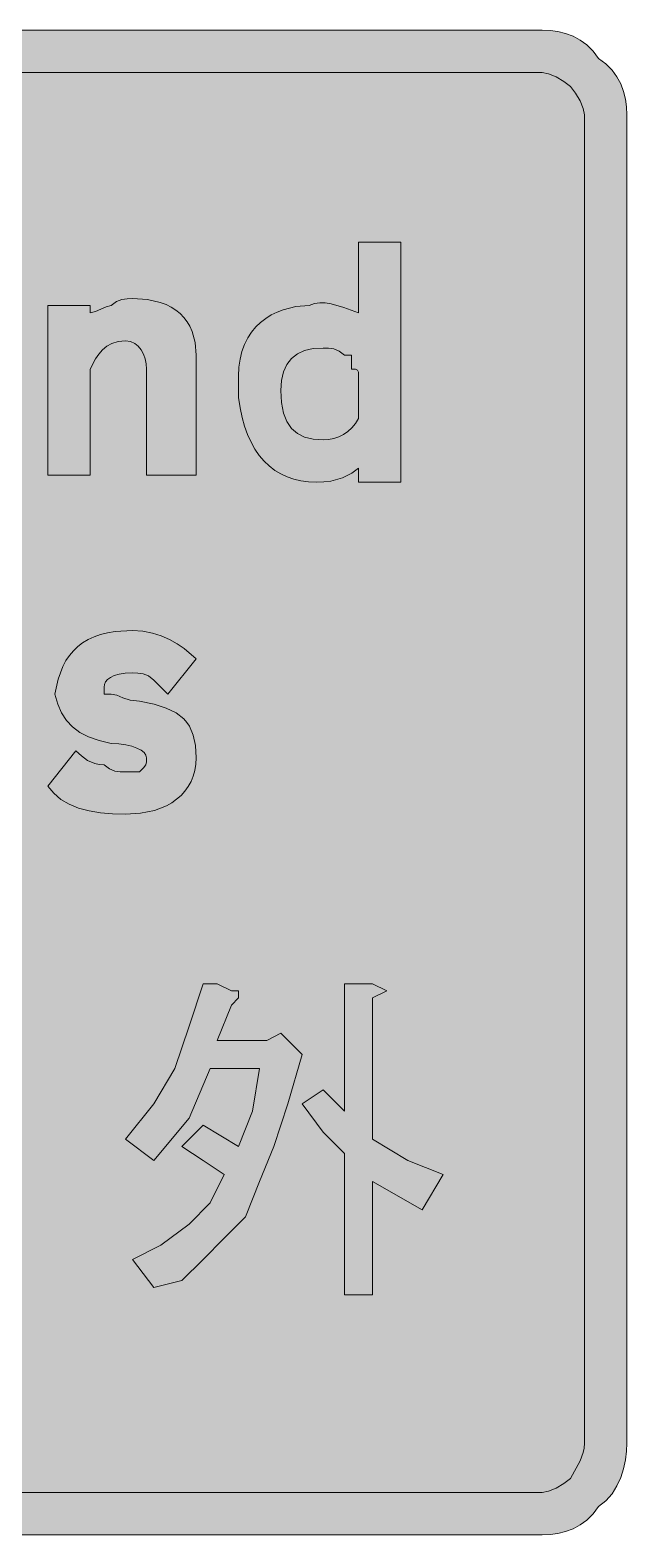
# Model space of a CAD drawing. Header units: metres. Extents: x 14 to 553, y 8 to 264.
# Drawn here: x 451.4 to 552.8, y 7.9 to 263.5 of the extents above; entities that cross this region are included whole.
import ezdxf

# ---------------------------------------------------------------- set-up
doc = ezdxf.new("R2010")
doc.units = ezdxf.units.M
doc.layers.add('FILL_BLACK_000000', color=7, linetype='Continuous', true_color=0x000000)
doc.layers.add('FILL_WHITE_FFFFFF', color=7, linetype='Continuous', true_color=0xffffff)

msp = doc.modelspace()

# ---------------------------------------------------------------- hatches: boundary and pattern name
at = {"layer": 'FILL_BLACK_000000', "true_color": 0x000000}
h = msp.add_hatch(color=7, dxfattribs=at)
h.dxf.hatch_style = 1
h.paths.add_polyline_path([(539.76, 263.46), (541.09, 263.28), (542.4, 262.95), (543.66, 262.47), (544.87, 261.82), (546, 260.99), (547.06, 259.96), (548.01, 258.72), (549.25, 257.77), (550.28, 256.71), (551.11, 255.58), (551.76, 254.37), (552.24, 253.11), (552.57, 251.8), (552.75, 250.47), (552.81, 249.12), (552.81, 23.52), (552.75, 22.12), (552.57, 20.65), (552.24, 19.15), (551.76, 17.67), (551.11, 16.24), (550.28, 14.91), (549.25, 13.73), (548.01, 12.72), (547.06, 11.48), (546, 10.45), (544.87, 9.62), (543.66, 8.97), (542.4, 8.49), (541.09, 8.16), (539.76, 7.98), (538.41, 7.92), (29.61, 7.92), (28.21, 7.98), (26.74, 8.16), (25.24, 8.49), (23.76, 8.97), (22.33, 9.62), (21, 10.45), (19.82, 11.48), (18.81, 12.72), (17.57, 13.73), (16.54, 14.91), (15.71, 16.24), (15.06, 17.67), (14.58, 19.15), (14.25, 20.65), (14.07, 22.12), (14.01, 23.52), (14.01, 249.12), (14.07, 250.47), (14.25, 251.8), (14.58, 253.11), (15.06, 254.37), (15.71, 255.58), (16.54, 256.71), (17.57, 257.77), (18.81, 258.72), (19.82, 259.96), (21, 260.99), (22.33, 261.82), (23.76, 262.47), (25.24, 262.95), (26.74, 263.28), (28.21, 263.46), (29.61, 263.52), (538.41, 263.52), (539.76, 263.46)])
h.paths.add_polyline_path([(26.16, 255.57), (24.72, 254.8), (23.61, 253.92), (22.73, 252.83), (21.96, 251.52), (21.42, 250.21), (21.21, 249.12), (21.21, 23.52), (21.26, 22.67), (21.42, 21.91), (21.96, 20.52), (23.61, 17.52), (24.72, 16.64), (26.16, 15.87), (27.83, 15.33), (29.61, 15.12), (538.41, 15.12), (539.5, 15.33), (540.81, 15.87), (542.12, 16.64), (543.21, 17.52), (544.86, 20.52), (545.4, 21.91), (545.56, 22.67), (545.61, 23.52), (545.61, 249.12), (545.4, 250.21), (544.86, 251.52), (544.09, 252.83), (543.21, 253.92), (542.12, 254.8), (540.81, 255.57), (539.5, 256.11), (538.41, 256.32), (29.61, 256.32), (27.83, 256.11), (26.16, 255.57)], flags=16)
h = msp.add_hatch(color=7, dxfattribs=at)
h.dxf.hatch_style = 1
h.paths.add_polyline_path([(514.41, 227.52), (514.41, 186.72), (507.21, 186.72), (507.21, 189.12), (506.08, 188.24), (504.51, 187.47), (502.48, 186.93), (501.3, 186.77), (500.01, 186.72), (498.69, 186.78), (497.42, 186.94), (496.22, 187.23), (495.08, 187.62), (494, 188.13), (492.99, 188.74), (492.04, 189.48), (491.16, 190.32), (490.35, 191.28), (489.62, 192.34), (488.95, 193.53), (488.37, 194.82), (487.86, 196.23), (487.43, 197.74), (487.08, 199.38), (486.81, 201.12), (486.81, 204.72), (486.88, 206.24), (487.08, 207.65), (487.4, 208.95), (487.84, 210.14), (488.38, 211.23), (489.02, 212.21), (489.75, 213.09), (490.56, 213.87), (491.44, 214.55), (492.38, 215.14), (493.37, 215.63), (494.4, 216.03), (496.57, 216.55), (498.81, 216.72), (499.71, 217.06), (500.63, 217.21), (501.57, 217.18), (502.56, 217.02), (504.72, 216.38), (507.21, 215.52), (507.21, 227.52), (514.41, 227.52)])
h.paths.add_polyline_path([(507.19, 205.41), (507.06, 205.77), (506.7, 205.9), (506.01, 205.92), (506.01, 208.32), (504.81, 208.32), (503.91, 209.01), (503.01, 209.37), (502.11, 209.5), (501.21, 209.52), (499.52, 209.41), (498.06, 209.07), (496.82, 208.51), (495.81, 207.72), (495.02, 206.71), (494.46, 205.47), (494.12, 204.01), (494.01, 202.32), (494.12, 200.24), (494.46, 198.48), (495.02, 197.03), (495.81, 195.87), (496.82, 195), (498.06, 194.39), (499.52, 194.03), (501.21, 193.92), (502.11, 193.98), (502.99, 194.14), (503.85, 194.43), (504.66, 194.82), (505.42, 195.33), (506.1, 195.94), (506.71, 196.68), (507.21, 197.52), (507.21, 204.72), (507.19, 205.41)], flags=16)
h = msp.add_hatch(color=7, dxfattribs=at)
h.dxf.hatch_style = 1
h.paths.add_polyline_path([(471.21, 187.92), (471.21, 204.72), (471.21, 205.92), (471.15, 206.82), (470.98, 207.68), (470.7, 208.49), (470.31, 209.22), (469.8, 209.83), (469.18, 210.31), (468.45, 210.61), (467.61, 210.72), (466.37, 210.61), (465.32, 210.31), (464.45, 209.83), (463.71, 209.22), (463.09, 208.49), (462.55, 207.68), (461.61, 205.92), (461.61, 187.92), (454.41, 187.92), (454.41, 216.72), (461.61, 216.72), (461.61, 215.52), (462.51, 215.71), (463.41, 216.12), (464.31, 216.53), (465.21, 216.72), (466.11, 217.41), (467.01, 217.77), (467.91, 217.9), (468.81, 217.92), (471.34, 217.75), (473.53, 217.26), (474.51, 216.9), (475.39, 216.46), (476.19, 215.95), (476.91, 215.37), (477.54, 214.72), (478.09, 213.99), (478.56, 213.21), (478.93, 212.35), (479.44, 210.46), (479.61, 208.32), (479.61, 207.12), (479.61, 187.92), (471.21, 187.92)])
h = msp.add_hatch(color=7, dxfattribs=at)
h.dxf.hatch_style = 1
h.paths.add_polyline_path([(479.55, 138.82), (479.39, 137.78), (479.12, 136.81), (478.75, 135.89), (478.28, 135.03), (477.71, 134.25), (477.05, 133.52), (476.31, 132.87), (475.48, 132.29), (474.57, 131.78), (472.52, 130.98), (470.19, 130.49), (467.61, 130.32), (465.42, 130.38), (463.35, 130.56), (461.43, 130.89), (459.66, 131.37), (458.06, 132.02), (456.64, 132.85), (455.42, 133.88), (454.41, 135.12), (459.21, 141.12), (460.13, 140.24), (461.16, 139.47), (462.42, 138.93), (463.16, 138.77), (464.01, 138.72), (464.91, 138.03), (465.81, 137.67), (466.71, 137.54), (467.61, 137.52), (470.01, 137.52), (470.7, 138.23), (471.06, 138.72), (471.19, 139.21), (471.21, 139.92), (471.1, 140.37), (470.78, 140.8), (470.26, 141.21), (469.56, 141.57), (468.69, 141.88), (467.67, 142.11), (466.5, 142.27), (465.21, 142.32), (463.12, 142.83), (461.35, 143.46), (459.85, 144.24), (458.61, 145.17), (457.59, 146.27), (456.77, 147.55), (456.12, 149.03), (455.61, 150.72), (456.18, 153.25), (457, 155.44), (457.51, 156.42), (458.1, 157.3), (458.76, 158.1), (459.51, 158.82), (460.34, 159.45), (461.26, 160), (462.27, 160.47), (463.37, 160.84), (464.58, 161.14), (465.88, 161.35), (468.81, 161.52), (470.55, 161.41), (472.18, 161.11), (473.7, 160.63), (475.11, 160.02), (476.4, 159.29), (477.58, 158.48), (479.61, 156.72), (474.81, 150.72), (472.41, 153.12), (471.51, 153.81), (470.61, 154.17), (469.71, 154.3), (468.81, 154.32), (467.57, 154.27), (466.54, 154.11), (465.71, 153.88), (465.06, 153.57), (464.58, 153.21), (464.25, 152.8), (464.07, 152.37), (464.01, 151.92), (464.01, 150.72), (465.21, 150.72), (466.13, 150.53), (467.16, 150.12), (468.42, 149.71), (470.01, 149.52), (472.49, 149.01), (474.55, 148.36), (476.21, 147.54), (477.51, 146.52), (478.03, 145.93), (478.47, 145.28), (479.12, 143.78), (479.49, 142.01), (479.61, 139.92), (479.55, 138.82)])
h = msp.add_hatch(color=7, dxfattribs=at)
h.dxf.hatch_style = 1
h.paths.add_polyline_path([(485.61, 100.32), (486.81, 100.32), (486.81, 99.12), (485.61, 97.92), (483.21, 91.92), (491.61, 91.92), (494.01, 93.12), (497.61, 89.52), (495.21, 81.12), (492.81, 73.92), (490.41, 67.92), (488.01, 61.92), (484.41, 58.32), (480.81, 54.72), (477.21, 51.12), (472.41, 49.92), (468.81, 54.72), (473.61, 57.12), (478.41, 60.72), (482.01, 64.32), (484.41, 69.12), (480.81, 71.52), (477.21, 73.92), (480.81, 77.52), (486.81, 73.92), (489.21, 79.92), (490.41, 87.12), (482.01, 87.12), (478.41, 78.72), (472.41, 71.52), (467.61, 75.12), (472.41, 81.12), (476.01, 87.12), (478.41, 94.32), (480.81, 101.52), (483.21, 101.52), (485.61, 100.32)])
h = msp.add_hatch(color=7, dxfattribs=at)
h.dxf.hatch_style = 1
h.paths.add_polyline_path([(509.61, 101.52), (512.01, 100.32), (509.61, 99.12), (509.61, 75.12), (515.61, 71.52), (521.61, 69.12), (518.01, 63.12), (509.61, 67.92), (509.61, 48.72), (504.81, 48.72), (504.81, 72.72), (501.21, 76.32), (497.61, 81.12), (501.21, 83.52), (504.81, 79.92), (504.81, 101.52), (507.21, 101.52), (509.61, 101.52)])
at = {"layer": 'FILL_WHITE_FFFFFF', "true_color": 0xffffff}
h = msp.add_hatch(color=7, dxfattribs=at)
h.dxf.hatch_style = 1
h.paths.add_polyline_path([(538.41, 256.32), (539.5, 256.11), (540.81, 255.57), (542.12, 254.8), (543.21, 253.92), (544.09, 252.83), (544.86, 251.52), (545.4, 250.21), (545.61, 249.12), (545.61, 23.52), (545.56, 22.67), (545.4, 21.91), (544.86, 20.52), (543.21, 17.52), (542.12, 16.64), (540.81, 15.87), (539.5, 15.33), (538.41, 15.12), (29.61, 15.12), (27.83, 15.33), (26.16, 15.87), (24.72, 16.64), (23.61, 17.52), (21.96, 20.52), (21.42, 21.91), (21.26, 22.67), (21.21, 23.52), (21.21, 249.12), (21.42, 250.21), (21.96, 251.52), (22.73, 252.83), (23.61, 253.92), (24.72, 254.8), (26.16, 255.57), (27.83, 256.11), (29.61, 256.32), (538.41, 256.32)])

# ---------------------------------------------------------------- linework, layer by layer
at = {"layer": 'FILL_BLACK_000000', "lineweight": 0, "true_color": 0x000000}
for points in [[(29.61, 263.52), (538.41, 263.52), (539.76, 263.46), (541.09, 263.28), (542.4, 262.95), (543.66, 262.47), (544.87, 261.82), (546, 260.99), (547.06, 259.96), (548.01, 258.72), (549.25, 257.77), (550.28, 256.71), (551.11, 255.58), (551.76, 254.37), (552.24, 253.11), (552.57, 251.8), (552.75, 250.47), (552.81, 249.12), (552.81, 23.52), (552.75, 22.12), (552.57, 20.65), (552.24, 19.15), (551.76, 17.67), (551.11, 16.24), (550.28, 14.91), (549.25, 13.73), (548.01, 12.72), (547.06, 11.48), (546, 10.45), (544.87, 9.62), (543.66, 8.97), (542.4, 8.49), (541.09, 8.16), (539.76, 7.98), (538.41, 7.92), (29.61, 7.92)], [(29.61, 15.12), (538.41, 15.12), (539.5, 15.33), (540.81, 15.87), (542.12, 16.64), (543.21, 17.52), (544.86, 20.52), (545.4, 21.91), (545.56, 22.67), (545.61, 23.52), (545.61, 249.12), (545.4, 250.21), (544.86, 251.52), (544.09, 252.83), (543.21, 253.92), (542.12, 254.8), (540.81, 255.57), (539.5, 256.11), (538.41, 256.32), (29.61, 256.32)]]:
    msp.add_lwpolyline(points, dxfattribs=at)
for points in [[(514.41, 227.52), (514.41, 186.72), (507.21, 186.72), (507.21, 189.12), (506.08, 188.24), (504.51, 187.47), (502.48, 186.93), (501.3, 186.77), (500.01, 186.72), (498.69, 186.78), (497.42, 186.94), (496.22, 187.23), (495.08, 187.62), (494, 188.13), (492.99, 188.74), (492.04, 189.48), (491.16, 190.32), (490.35, 191.28), (489.62, 192.34), (488.95, 193.53), (488.37, 194.82), (487.86, 196.23), (487.43, 197.74), (487.08, 199.38), (486.81, 201.12), (486.81, 204.72), (486.88, 206.24), (487.08, 207.65), (487.4, 208.95), (487.84, 210.14), (488.38, 211.23), (489.02, 212.21), (489.75, 213.09), (490.56, 213.87), (491.44, 214.55), (492.38, 215.14), (493.37, 215.63), (494.4, 216.03), (496.57, 216.55), (498.81, 216.72), (499.71, 217.06), (500.63, 217.21), (501.57, 217.18), (502.56, 217.02), (504.72, 216.38), (507.21, 215.52), (507.21, 227.52)], [(471.21, 187.92), (471.21, 204.72), (471.21, 205.92), (471.15, 206.82), (470.98, 207.68), (470.7, 208.49), (470.31, 209.22), (469.8, 209.83), (469.18, 210.31), (468.45, 210.61), (467.61, 210.72), (466.37, 210.61), (465.32, 210.31), (464.45, 209.83), (463.71, 209.22), (463.09, 208.49), (462.55, 207.68), (461.61, 205.92), (461.61, 187.92), (454.41, 187.92), (454.41, 216.72), (461.61, 216.72), (461.61, 215.52), (462.51, 215.71), (463.41, 216.12), (464.31, 216.53), (465.21, 216.72), (466.11, 217.41), (467.01, 217.77), (467.91, 217.9), (468.81, 217.92), (471.34, 217.75), (473.53, 217.26), (474.51, 216.9), (475.39, 216.46), (476.19, 215.95), (476.91, 215.37), (477.54, 214.72), (478.09, 213.99), (478.56, 213.21), (478.93, 212.35), (479.44, 210.46), (479.61, 208.32), (479.61, 207.12), (479.61, 187.92)], [(507.19, 205.41), (507.06, 205.77), (506.7, 205.9), (506.01, 205.92), (506.01, 208.32), (504.81, 208.32), (503.91, 209.01), (503.01, 209.37), (502.11, 209.5), (501.21, 209.52), (499.52, 209.41), (498.06, 209.07), (496.82, 208.51), (495.81, 207.72), (495.02, 206.71), (494.46, 205.47), (494.12, 204.01), (494.01, 202.32), (494.12, 200.24), (494.46, 198.48), (495.02, 197.03), (495.81, 195.87), (496.82, 195), (498.06, 194.39), (499.52, 194.03), (501.21, 193.92), (502.11, 193.98), (502.99, 194.14), (503.85, 194.43), (504.66, 194.82), (505.42, 195.33), (506.1, 195.94), (506.71, 196.68), (507.21, 197.52), (507.21, 204.72)], [(479.55, 138.82), (479.39, 137.78), (479.12, 136.81), (478.75, 135.89), (478.28, 135.03), (477.71, 134.25), (477.05, 133.52), (476.31, 132.87), (475.48, 132.29), (474.57, 131.78), (472.52, 130.98), (470.19, 130.49), (467.61, 130.32), (465.42, 130.38), (463.35, 130.56), (461.43, 130.89), (459.66, 131.37), (458.06, 132.02), (456.64, 132.85), (455.42, 133.88), (454.41, 135.12), (459.21, 141.12), (460.13, 140.24), (461.16, 139.47), (462.42, 138.93), (463.16, 138.77), (464.01, 138.72), (464.91, 138.03), (465.81, 137.67), (466.71, 137.54), (467.61, 137.52), (470.01, 137.52), (470.7, 138.23), (471.06, 138.72), (471.19, 139.21), (471.21, 139.92), (471.1, 140.37), (470.78, 140.8), (470.26, 141.21), (469.56, 141.57), (468.69, 141.88), (467.67, 142.11), (466.5, 142.27), (465.21, 142.32), (463.12, 142.83), (461.35, 143.46), (459.85, 144.24), (458.61, 145.17), (457.59, 146.27), (456.77, 147.55), (456.12, 149.03), (455.61, 150.72), (456.18, 153.25), (457, 155.44), (457.51, 156.42), (458.1, 157.3), (458.76, 158.1), (459.51, 158.82), (460.34, 159.45), (461.26, 160), (462.27, 160.47), (463.37, 160.84), (464.58, 161.14), (465.88, 161.35), (468.81, 161.52), (470.55, 161.41), (472.18, 161.11), (473.7, 160.63), (475.11, 160.02), (476.4, 159.29), (477.58, 158.48), (479.61, 156.72), (474.81, 150.72), (472.41, 153.12), (471.51, 153.81), (470.61, 154.17), (469.71, 154.3), (468.81, 154.32), (467.57, 154.27), (466.54, 154.11), (465.71, 153.88), (465.06, 153.57), (464.58, 153.21), (464.25, 152.8), (464.07, 152.37), (464.01, 151.92), (464.01, 150.72), (465.21, 150.72), (466.13, 150.53), (467.16, 150.12), (468.42, 149.71), (470.01, 149.52), (472.49, 149.01), (474.55, 148.36), (476.21, 147.54), (477.51, 146.52), (478.03, 145.93), (478.47, 145.28), (479.12, 143.78), (479.49, 142.01), (479.61, 139.92)], [(485.61, 100.32), (486.81, 100.32), (486.81, 99.12), (485.61, 97.92), (483.21, 91.92), (491.61, 91.92), (494.01, 93.12), (497.61, 89.52), (495.21, 81.12), (492.81, 73.92), (490.41, 67.92), (488.01, 61.92), (484.41, 58.32), (480.81, 54.72), (477.21, 51.12), (472.41, 49.92), (468.81, 54.72), (473.61, 57.12), (478.41, 60.72), (482.01, 64.32), (484.41, 69.12), (480.81, 71.52), (477.21, 73.92), (480.81, 77.52), (486.81, 73.92), (489.21, 79.92), (490.41, 87.12), (482.01, 87.12), (478.41, 78.72), (472.41, 71.52), (467.61, 75.12), (472.41, 81.12), (476.01, 87.12), (478.41, 94.32), (480.81, 101.52), (483.21, 101.52)], [(509.61, 101.52), (512.01, 100.32), (509.61, 99.12), (509.61, 75.12), (515.61, 71.52), (521.61, 69.12), (518.01, 63.12), (509.61, 67.92), (509.61, 48.72), (504.81, 48.72), (504.81, 72.72), (501.21, 76.32), (497.61, 81.12), (501.21, 83.52), (504.81, 79.92), (504.81, 101.52), (507.21, 101.52)]]:
    msp.add_lwpolyline(points, close=True, dxfattribs=at)
at = {"layer": 'FILL_WHITE_FFFFFF', "lineweight": 0, "true_color": 0xffffff}
msp.add_lwpolyline([(29.61, 256.32), (538.41, 256.32), (539.5, 256.11), (540.81, 255.57), (542.12, 254.8), (543.21, 253.92), (544.09, 252.83), (544.86, 251.52), (545.4, 250.21), (545.61, 249.12), (545.61, 23.52), (545.56, 22.67), (545.4, 21.91), (544.86, 20.52), (543.21, 17.52), (542.12, 16.64), (540.81, 15.87), (539.5, 15.33), (538.41, 15.12), (29.61, 15.12)], dxfattribs=at)

doc.saveas('drawing.dxf')
